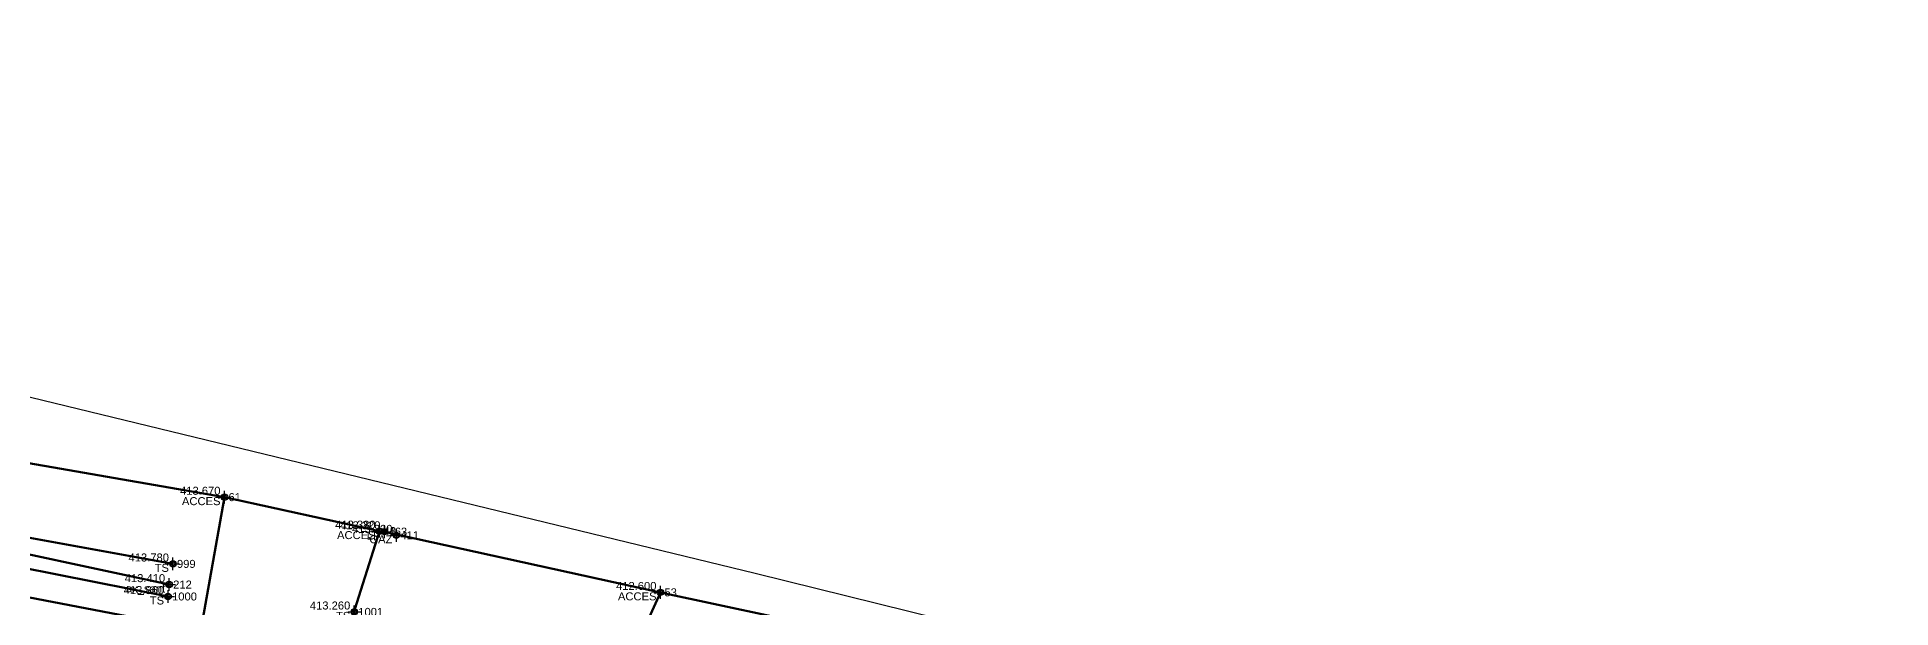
# Model space of a CAD drawing. Extents: x 396921 to 401273, y 555385 to 556691.
# Drawn here: x 397282.9 to 397340.8, y 556658.7 to 556676.6 of the extents above; entities that cross this region are included whole.
import ezdxf
from ezdxf.enums import TextEntityAlignment as Align

# ---------------------------------------------------------------- set-up
doc = ezdxf.new("R2010")
doc.units = 0
doc.header["$PDMODE"] = 34
doc.header["$PDSIZE"] = 0.2
for name, color, linetype in [('Boundary', 30, 'Continuous'), ('TOPO_CERC', 1, 'Continuous'), ('TOPO_CODE', 7, 'Continuous'), ('TOPO_ELEVATION', 7, 'Continuous'), ('TOPO_POINT_ID', 7, 'Continuous'), ('TOPO_POINTS', 7, 'Continuous'), ('TOPO_SYMBOL', 1, 'Continuous')]:
    doc.layers.add(name, color=color, linetype=linetype)
doc.layers.add('RO-LINES-LIN', color=7, linetype='Continuous', lineweight=25)
doc.styles.get("Standard").update_dxf_attribs({"font": 'arial.ttf'})

# ---------------------------------------------------------------- blocks, each defined once
blk = doc.blocks.new('PUNCTOPO')
at = {"layer": 'TOPO_CERC'}
blk.add_circle((0, 0), 0.25, dxfattribs=at)
at = {"layer": 'TOPO_SYMBOL'}
blk.add_point((0, 0), dxfattribs=at)

msp = doc.modelspace()

# ---------------------------------------------------------------- linework, layer by layer
at = {"layer": 'Boundary'}
msp.add_lwpolyline([(397390.399, 556632.578), (397356.519, 556643.552), (397324.524, 556655.064), (397305.356, 556659.811), (397263.768, 556669.917), (397237.952, 556675.441), (397232.415, 556676.579), (397228.374, 556671.221), (397225.482, 556672.412), (397208.629, 556666.324), (397187.514, 556659.938), (397167.587, 556660.448), (397154.639, 556662.361), (397146.898, 556663.891), (397123.352, 556667.975), (397116.249, 556669.421), (397110.095, 556670.414), (397098.96, 556673.16), (397088.794, 556674.922), (397085.063, 556676.265)], dxfattribs=at)
at = {"layer": 'RO-LINES-LIN', "lineweight": 50}
for points in [[(397277.805, 556665.592, 414.9), (397278.655, 556660.475, 414.64), (397281.113, 556659.363, 414.43), (397292.405, 556657.196, 413.34), (397300.77, 556655.606, 412.61), (397306.595, 556654.028, 412.18), (397314.862, 556652.446, 411.64), (397320.281, 556650.915, 411.24), (397339.297, 556644.28, 409.27), (397343.008, 556642.925, 409.01), (397349.618, 556640.613, 408.55), (397357.826, 556637.902, 407.96), (397370.694, 556633.784, 406.91), (397382.169, 556629.548, 406.08)], [(397288.783, 556662.196, 413.67), (397280.445, 556663.649, 414.47)], [(397288.06, 556658.103, 413.81), (397288.783, 556662.196, 413.67), (397293.628, 556661.135, 413.38), (397292.72, 556658.27, 413.351), (397292.405, 556657.196, 413.34)], [(397279.946, 556661.42, 414.37), (397287.174, 556660.11, 413.78)], [(397280.058, 556660.968, 414.12), (397287.055, 556659.464, 413.41)], [(397293.782, 556661.117, 413.32), (397293.628, 556661.135, 413.38)], [(397302.402, 556659.22, 412.6), (397293.782, 556661.117, 413.32)], [(397287.021, 556659.091, 413.86), (397280.075, 556660.464, 414.5)], [(397300.77, 556655.606, 412.61), (397302.402, 556659.22, 412.6), (397307.662, 556658.09, 412.35), (397306.595, 556654.028, 412.18)]]:
    msp.add_polyline3d(points, dxfattribs=at)

# ---------------------------------------------------------------- block references
at = {"layer": 'TOPO_POINTS'}
ref = msp.add_blockref('PUNCTOPO', (397288.783, 556662.196, 413.67), dxfattribs=dict(at, xscale=0.25, yscale=0.25, zscale=0.25))
ref.add_attrib('POINT', '61', dxfattribs={"layer": 'TOPO_POINT_ID', "height": 0.25}).set_placement((397288.908, 556662.196, 413.67), align=Align.MIDDLE_LEFT)
ref.add_attrib('ELEVATION', '413.670', dxfattribs={"layer": 'TOPO_ELEVATION', "height": 0.25}).set_placement((397288.658, 556662.196, 413.67), align=Align.BOTTOM_RIGHT)
ref.add_attrib('CODE', 'ACCES', dxfattribs={"layer": 'TOPO_CODE', "height": 0.25}).set_placement((397288.658, 556662.196, 413.67), align=Align.TOP_RIGHT)
ref = msp.add_blockref('PUNCTOPO', (397293.628, 556661.135, 413.38), dxfattribs=dict(at, xscale=0.25, yscale=0.25, zscale=0.25))
ref.add_attrib('POINT', '48', dxfattribs={"layer": 'TOPO_POINT_ID', "height": 0.25}).set_placement((397293.753, 556661.135, 413.38), align=Align.MIDDLE_LEFT)
ref.add_attrib('ELEVATION', '413.380', dxfattribs={"layer": 'TOPO_ELEVATION', "height": 0.25}).set_placement((397293.503, 556661.135, 413.38), align=Align.BOTTOM_RIGHT)
ref.add_attrib('CODE', 'ACCES', dxfattribs={"layer": 'TOPO_CODE', "height": 0.25}).set_placement((397293.503, 556661.135, 413.38), align=Align.TOP_RIGHT)
ref = msp.add_blockref('PUNCTOPO', (397293.782, 556661.117, 413.32), dxfattribs=dict(at, xscale=0.25, yscale=0.25, zscale=0.25))
ref.add_attrib('POINT', '463', dxfattribs={"layer": 'TOPO_POINT_ID', "height": 0.25}).set_placement((397293.907, 556661.117, 413.32), align=Align.MIDDLE_LEFT)
ref.add_attrib('ELEVATION', '413.320', dxfattribs={"layer": 'TOPO_ELEVATION', "height": 0.25}).set_placement((397293.657, 556661.117, 413.32), align=Align.BOTTOM_RIGHT)
ref.add_attrib('CODE', 'LP', dxfattribs={"layer": 'TOPO_CODE', "height": 0.25}).set_placement((397293.657, 556661.117, 413.32), align=Align.TOP_RIGHT)
ref = msp.add_blockref('PUNCTOPO', (397294.153, 556661.004, 413.22), dxfattribs=dict(at, xscale=0.25, yscale=0.25, zscale=0.25))
ref.add_attrib('POINT', '411', dxfattribs={"layer": 'TOPO_POINT_ID', "height": 0.25}).set_placement((397294.278, 556661.004, 413.22), align=Align.MIDDLE_LEFT)
ref.add_attrib('ELEVATION', '413.220', dxfattribs={"layer": 'TOPO_ELEVATION', "height": 0.25}).set_placement((397294.028, 556661.004, 413.22), align=Align.BOTTOM_RIGHT)
ref.add_attrib('CODE', 'GAZ', dxfattribs={"layer": 'TOPO_CODE', "height": 0.25}).set_placement((397294.028, 556661.004, 413.22), align=Align.TOP_RIGHT)
ref = msp.add_blockref('PUNCTOPO', (397287.174, 556660.11, 413.78), dxfattribs=dict(at, xscale=0.25, yscale=0.25, zscale=0.25))
ref.add_attrib('POINT', '999', dxfattribs={"layer": 'TOPO_POINT_ID', "height": 0.25}).set_placement((397287.299, 556660.11, 413.78), align=Align.MIDDLE_LEFT)
ref.add_attrib('ELEVATION', '413.780', dxfattribs={"layer": 'TOPO_ELEVATION', "height": 0.25}).set_placement((397287.049, 556660.11, 413.78), align=Align.BOTTOM_RIGHT)
ref.add_attrib('CODE', 'TS', dxfattribs={"layer": 'TOPO_CODE', "height": 0.25}).set_placement((397287.049, 556660.11, 413.78), align=Align.TOP_RIGHT)
ref = msp.add_blockref('PUNCTOPO', (397287.055, 556659.464, 413.41), dxfattribs=dict(at, xscale=0.25, yscale=0.25, zscale=0.25))
ref.add_attrib('POINT', '212', dxfattribs={"layer": 'TOPO_POINT_ID', "height": 0.25}).set_placement((397287.18, 556659.464, 413.41), align=Align.MIDDLE_LEFT)
ref.add_attrib('ELEVATION', '413.410', dxfattribs={"layer": 'TOPO_ELEVATION', "height": 0.25}).set_placement((397286.93, 556659.464, 413.41), align=Align.BOTTOM_RIGHT)
ref.add_attrib('CODE', 'ax_sant', dxfattribs={"layer": 'TOPO_CODE', "height": 0.25}).set_placement((397286.93, 556659.464, 413.41), align=Align.TOP_RIGHT)
ref = msp.add_blockref('PUNCTOPO', (397287.021, 556659.091, 413.86), dxfattribs=dict(at, xscale=0.25, yscale=0.25, zscale=0.25))
ref.add_attrib('POINT', '1000', dxfattribs={"layer": 'TOPO_POINT_ID', "height": 0.25}).set_placement((397287.146, 556659.091, 413.86), align=Align.MIDDLE_LEFT)
ref.add_attrib('ELEVATION', '413.860', dxfattribs={"layer": 'TOPO_ELEVATION', "height": 0.25}).set_placement((397286.896, 556659.091, 413.86), align=Align.BOTTOM_RIGHT)
ref.add_attrib('CODE', 'TS', dxfattribs={"layer": 'TOPO_CODE', "height": 0.25}).set_placement((397286.896, 556659.091, 413.86), align=Align.TOP_RIGHT)
ref = msp.add_blockref('PUNCTOPO', (397302.402, 556659.22, 412.6), dxfattribs=dict(at, xscale=0.25, yscale=0.25, zscale=0.25))
ref.add_attrib('POINT', '53', dxfattribs={"layer": 'TOPO_POINT_ID', "height": 0.25}).set_placement((397302.527, 556659.22, 412.6), align=Align.MIDDLE_LEFT)
ref.add_attrib('ELEVATION', '412.600', dxfattribs={"layer": 'TOPO_ELEVATION', "height": 0.25}).set_placement((397302.277, 556659.22, 412.6), align=Align.BOTTOM_RIGHT)
ref.add_attrib('CODE', 'ACCES', dxfattribs={"layer": 'TOPO_CODE', "height": 0.25}).set_placement((397302.277, 556659.22, 412.6), align=Align.TOP_RIGHT)
ref = msp.add_blockref('PUNCTOPO', (397292.838, 556658.609, 413.26), dxfattribs=dict(at, xscale=0.25, yscale=0.25, zscale=0.25))
ref.add_attrib('POINT', '1001', dxfattribs={"layer": 'TOPO_POINT_ID', "height": 0.25}).set_placement((397292.963, 556658.609, 413.26), align=Align.MIDDLE_LEFT)
ref.add_attrib('ELEVATION', '413.260', dxfattribs={"layer": 'TOPO_ELEVATION', "height": 0.25}).set_placement((397292.713, 556658.609, 413.26), align=Align.BOTTOM_RIGHT)
ref.add_attrib('CODE', 'TS', dxfattribs={"layer": 'TOPO_CODE', "height": 0.25}).set_placement((397292.713, 556658.609, 413.26), align=Align.TOP_RIGHT)

doc.saveas('drawing.dxf')
